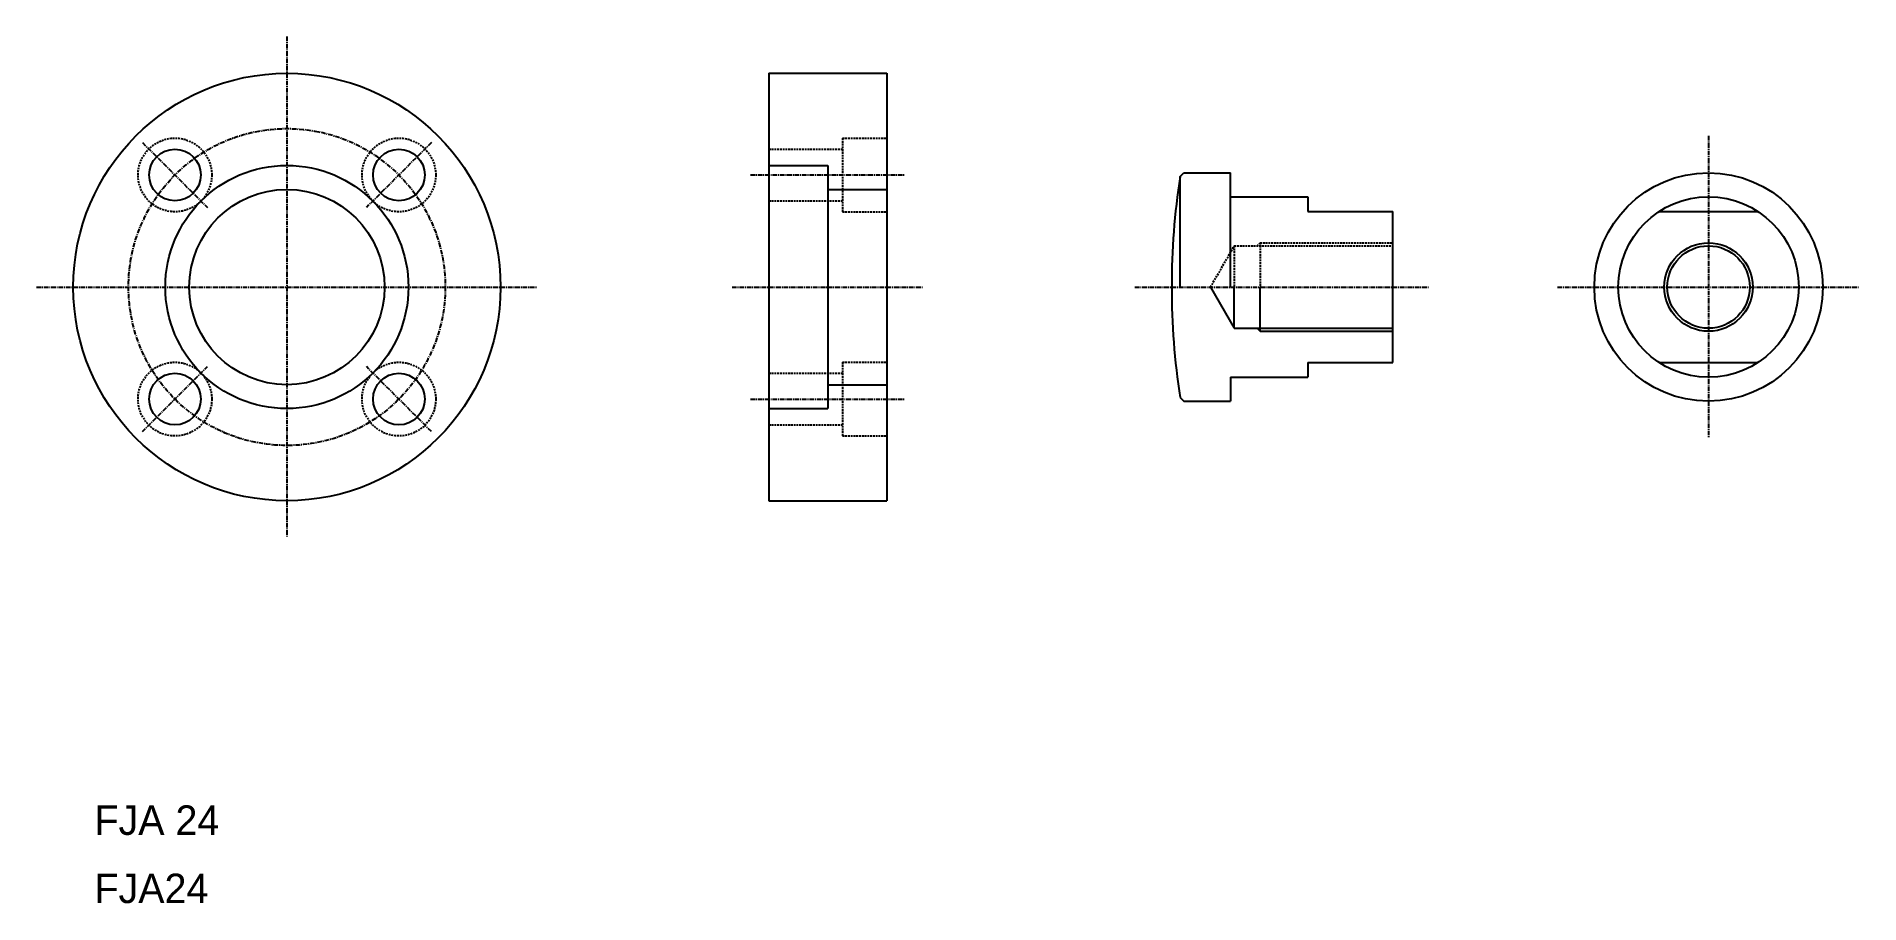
# Model space of a CAD drawing. Extents: x 195 to 690, y 344 to 579.
import ezdxf

# ---------------------------------------------------------------- set-up
doc = ezdxf.new("R2010")
doc.units = 0
doc.linetypes.add('CENTER', pattern=[2, 1.25, -0.25, 0.25, -0.25])
doc.linetypes.add('DASHED', pattern=[0.75, 0.5, -0.25])
doc.layers.get('0').update_dxf_attribs({"linetype": 'CONTINUOUS'})
doc.layers.add('CENTER', color=1, linetype='CENTER')

msp = doc.modelspace()

# ---------------------------------------------------------------- linework, layer by layer
at = {"color": 7, "linetype": 'CONTINUOUS'}
for p, q in [((393.74, 569.18), (425.74, 569.18)), ((393.74, 569.18), (393.74, 453.18)), ((425.74, 569.18), (425.74, 453.18)), ((393.74, 544.18), (409.74, 544.18)), ((409.74, 544.18), (409.74, 511.18)), ((505.38, 541.18), (506.38, 542.18)), ((505.38, 511.18), (505.38, 541.18)), ((506.38, 542.18), (519.11, 542.18)), ((393.74, 537.68), (393.74, 537.68)), ((409.74, 537.68), (425.74, 537.68)), ((519.11, 535.68), (540.11, 535.68)), ((540.11, 535.68), (540.11, 531.68)), ((540.11, 531.68), (563.11, 531.68)), ((563.11, 490.68), (563.11, 531.68)), ((635.44, 531.68), (662.28, 531.68)), ((393.74, 511.18), (393.74, 511.18)), ((409.74, 511.18), (409.74, 478.18)), ((513.66, 511.18), (520.11, 499.99)), ((520.11, 499.99), (520.11, 511.18)), ((527.11, 499.18), (527.11, 511.18)), ((520.11, 499.99), (563.11, 499.99)), ((526.36, 499.99), (527.11, 499.18)), ((527.11, 499.18), (563.11, 499.18)), ((540.11, 490.68), (563.11, 490.68)), ((540.11, 490.68), (540.11, 486.68)), ((635.44, 490.68), (662.28, 490.68)), ((519.11, 486.68), (540.11, 486.68)), ((409.74, 484.68), (425.74, 484.68)), ((505.38, 481.18), (506.38, 480.18)), ((506.38, 480.18), (519.11, 480.18)), ((393.74, 478.18), (409.74, 478.18)), ((393.74, 453.18), (425.74, 453.18))]:
    msp.add_line(p, q, dxfattribs=at)
at = {"color": 3, "linetype": 'DASHED'}
for p, q in [((413.74, 551.59), (425.74, 551.59)), ((413.74, 551.59), (413.74, 531.59)), ((393.74, 548.59), (413.74, 548.59)), ((393.74, 534.59), (413.74, 534.59)), ((413.74, 531.59), (425.74, 531.59)), ((513.66, 511.18), (520.11, 522.37)), ((520.11, 522.37), (520.11, 511.18)), ((520.11, 522.37), (563.11, 522.37)), ((526.36, 522.37), (527.11, 523.18)), ((527.11, 523.18), (527.11, 511.18)), ((527.11, 523.18), (563.11, 523.18)), ((413.74, 490.77), (425.74, 490.77)), ((413.74, 490.77), (413.74, 470.77)), ((393.74, 487.77), (413.74, 487.77)), ((393.74, 473.77), (413.74, 473.77)), ((413.74, 470.77), (425.74, 470.77))]:
    msp.add_line(p, q, dxfattribs=at)
for p, q in [((519.11, 511.18), (519.11, 542.18)), ((519.11, 486.68), (519.11, 480.18))]:
    msp.add_line(p, q)
at = {"color": 7, "linetype": 'CONTINUOUS'}
for centre, radius in [((262.89, 511.18), 58), ((232.49, 541.59), 7), ((293.3, 541.59), 7), ((262.89, 511.18), 33), ((648.86, 511.18), 31), ((262.89, 511.18), 26.5), ((648.86, 511.18), 24.5), ((648.86, 511.18), 11.19), ((232.49, 480.77), 7), ((293.3, 480.77), 7)]:
    msp.add_circle(centre, radius, dxfattribs=at)
at = {"color": 3, "linetype": 'DASHED'}
for centre in [(232.49, 541.59), (293.3, 541.59), (232.49, 480.77), (293.3, 480.77)]:
    msp.add_circle(centre, 10, dxfattribs=at)
at = {"color": 3, "linetype": 'CONTINUOUS'}
msp.add_circle((648.86, 511.18), 12, dxfattribs=at)
msp.add_arc((703.11, 511.18), 200, 171.3731, 188.6269)
at = {"layer": 'CENTER', "color": 1, "linetype": 'CENTER'}
for p, q in [((262.89, 579.18), (262.89, 443.18)), ((223.65, 550.42), (241.33, 532.75)), ((302.14, 550.42), (284.46, 532.75)), ((648.86, 552.18), (648.86, 470.18)), ((388.74, 541.59), (430.74, 541.59)), ((194.89, 511.18), (330.89, 511.18)), ((383.74, 511.18), (435.74, 511.18)), ((493.11, 511.18), (573.11, 511.18)), ((607.86, 511.18), (689.86, 511.18)), ((223.65, 471.94), (241.33, 489.61)), ((302.14, 471.94), (284.46, 489.61)), ((388.74, 480.77), (430.74, 480.77))]:
    msp.add_line(p, q, dxfattribs=at)
msp.add_circle((262.89, 511.18), 43, dxfattribs=at)

# ---------------------------------------------------------------- texts
at = {"color": 7, "linetype": 'CONTINUOUS'}
for s, p in [('FJA 24', (210.65, 362.49)), ('FJA24', (210.65, 343.98))]:
    msp.add_text(s, height=8, dxfattribs=at).set_placement(p)

doc.saveas('drawing.dxf')
